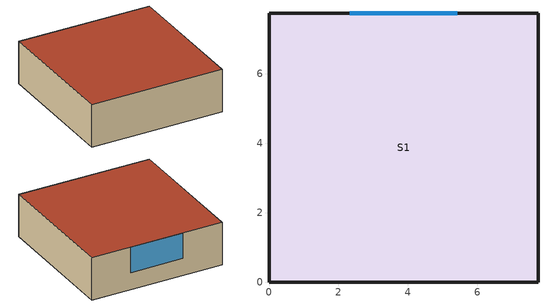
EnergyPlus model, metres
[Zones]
S1
 floor ground (GroundFloor): 0,0 0,7.75 7.75,7.75 7.75,0 z3
 wall outside (ExtWall): 7.75,0 0,0 0,7.75 7.75,7.75 7.75,0 z3:5.5
 window (DGGlazing): 2.32,7.75 5.42,7.75 z4:5.5
 roof outside (LoftRoof): 0,0 7.75,0 7.75,7.75 0,7.75 z5.5
[Building]
HREHS: 0, City, 0.04, 0.4, FullExterior, 25, 6
[Site:Location]
Leeds: 53.836, -1.197, 0, 26.7
[Site:GroundTemperature:BuildingSurface]
10, 10.7, 11.8, 13.5, 16.1, 18.2, 20.6, 19.5, 17.4, 14, 11.4, 10.4
[Material]
Brick228: MediumRough, 0.228, 0.77, 1700, 800, 0.9, 0.65, 0.65
InsEquiv: MediumRough, 0.0079, 0.04, 40, 1400, 0.9, 0.6, 0.6
Plaster13: Smooth, 0.013, 0.5, 1300, 1000, 0.9, 0.5, 0.5
FloorMat: Rough, 0.15, 0.1, 400, 1600, 0.9, 0.6, 0.6
RoofMat: Rough, 0.2, 0.04, 12, 1400, 0.9, 0.6, 0.6
[Construction]
ExtWall: Brick228, InsEquiv, Plaster13
GroundFloor: FloorMat
LoftRoof: RoofMat
DGGlazing: Glazing, ArgonGap, Glazing
[WindowMaterial:Glazing]
Glazing: SpectralAverage, , 0.004, 0.6, 0.07, 0.07, 0.8, 0.08, 0.08, 0, 0.84, 0.84, 0.9
[WindowMaterial:Gas]
ArgonGap: Argon, 0.016
[Zone]
S1: 0, 0, 0, 3, 1, 1, 2.5, autocalculate, 60, TARP, TARP, Yes
[People]
S1_P: S1, LivingOcc, People, 2, , , 0.3, autocalculate, Act130W, 3.82E-8, No, EnclosureAveraged
[Lights]
S1_L: S1, LivingOcc, Watts/Area, , 2, , 0, 0.42, 0.18, 1
[ElectricEquipment]
S1_E: S1, LivingOcc, EquipmentLevel, 150, , , 0, 0, 0
[ZoneVentilation:DesignFlowRate]
S1_V: S1, S3_NightPurgeVent, Flow/Zone, 1.5, , , 4, , , 0.5, 22, -100, 100, 0
[ZoneInfiltration:DesignFlowRate]
S1_I: S1, AlwaysOn, Flow/Zone, 0.05, , , , 0.5
[Schedule:Compact]
AlwaysOn: Frac, Through: 12/31, For: AllDays, Until: 24:00, 1
LivingOcc: Frac, Through: 12/31, For: AllDays, Until: 24:00, 0.5
Act130W: ActLevel, Through: 12/31, For: AllDays, Until: 24:00, 130
S3_NightPurgeVent: Frac, Through: 12/31, For: AllDays, Until: 07:00, 1, Until: 20:00, 0, Until: 24:00, 1
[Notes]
Zones + surfaces
